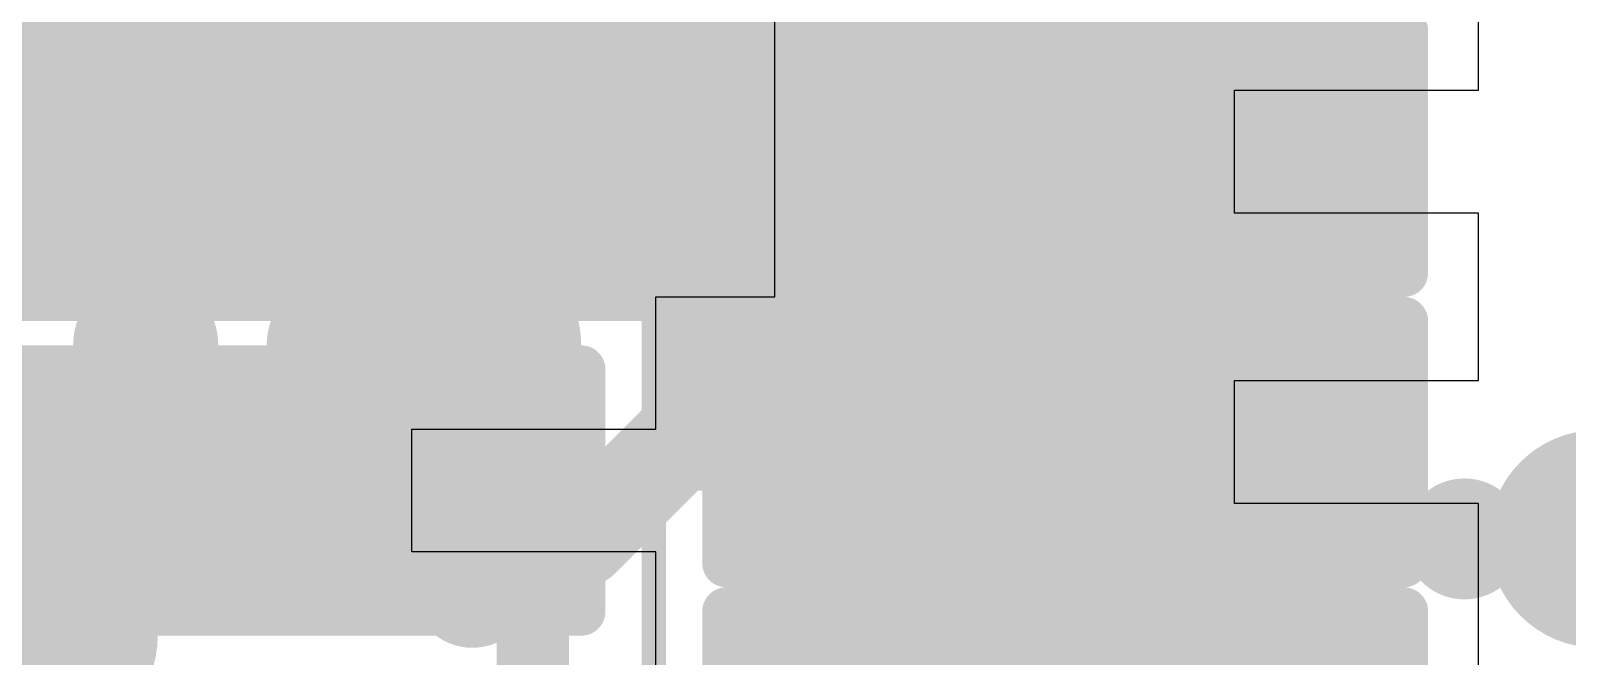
# Model space of a CAD drawing. Header units: millimetres. Extents: x 15 to 120, y 22 to 104.
# Drawn here: x 63.962 to 67.137, y 60.758 to 62.05 of the extents above; entities that cross this region are included whole.
import ezdxf

# ---------------------------------------------------------------- set-up
doc = ezdxf.new("R2010")
doc.units = ezdxf.units.MM
for name, color, linetype in [('BottomLayer', 5, 'Continuous'), ('BottomPaste', 16, 'Continuous'), ('BottomSolder', 6, 'Continuous'), ('Mechanical13', 56, 'Continuous'), ('Mechanical15', 56, 'Continuous'), ('MultiLayer', 9, 'Continuous'), ('TopLayer', 1, 'Continuous'), ('TopOverlay', 2, 'Continuous'), ('TopPaste', 8, 'Continuous'), ('TopSolder', 216, 'Continuous')]:
    doc.layers.add(name, color=color, linetype=linetype)

msp = doc.modelspace()

# ---------------------------------------------------------------- linework, layer by layer
at = {"layer": 'BottomLayer'}
for p, q in [((65.50000107999999, 61.50000146), (65.50000107999999, 62.29999986)), ((65.25400207999999, 61.22699718), (65.25400207999999, 61.50000146)), ((65.25400207999999, 61.50000146), (65.50000107999999, 61.50000146)), ((64.75000258, 60.97299718), (64.75000258, 61.22699718)), ((64.75000258, 61.22699718), (65.25400207999999, 61.22699718)), ((65.25400207999999, 60.97299718), (64.75000258, 60.97299718)), ((65.25400207999999, 60.70000052), (65.25400207999999, 60.97299718))]:
    msp.add_line(p, q, dxfattribs=at)
for points, const_width in [([(65.05000197999999, 61.90000066), (65.05000197999999, 62.8000014)], 0.2999994), ([(63.51500124, 61.34000177999999), (64.07500012, 61.90000066)], 0.1999996), ([(64.07500012, 61.90000066), (64.10000133999999, 61.90000066)], 0.1999996)]:
    msp.add_lwpolyline(points, dxfattribs=dict(at, const_width=const_width))
for points, const_width in [([(64.97500339999999, 61.90000066, 1), (65.12500055999999, 61.90000066, 1)], 0.1499997), ([(64.02500022, 61.90000066, 1), (64.12500002, 61.90000066, 1)], 0.0999998), ([(64.02500022, 61.90000066, 1), (64.12500002, 61.90000066, 1)], 0.0999998), ([(64.05000144, 61.90000066, 1), (64.15000124, 61.90000066, 1)], 0.0999998), ([(64.56250232, 61.09999718, 1), (64.6875008, 61.09999718, 1)], 0.12499848), ([(64.81250182, 61.09999718, 1), (64.9375003, 61.09999718, 1)], 0.12499848)]:
    msp.add_lwpolyline(points, format="xyb", close=True, dxfattribs=dict(at, const_width=const_width))
for points in [[(63.80000193999999, 62.20000005999999), (63.80000193999999, 61.60000126), (64.50000054, 62.20000005999999), (64.50000054, 61.60000126)], [(64.70000268, 62.20000005999999), (64.70000268, 61.60000126), (65.40000128, 62.20000005999999), (65.40000128, 61.60000126)], [(63.80000193999999, 61.24999688), (63.80000193999999, 60.94999747999999), (64.30000093999999, 61.24999688), (64.30000093999999, 60.94999747999999)], [(64.50000308, 61.24999688), (64.50000308, 60.94999747999999), (65.00000208, 61.24999688), (65.00000208, 60.94999747999999)]]:
    msp.add_solid(points, dxfattribs=at)
at = {"layer": 'BottomPaste'}
for points in [[(63.80000193999999, 62.20000005999999), (63.80000193999999, 61.60000126), (64.50000054, 62.20000005999999), (64.50000054, 61.60000126)], [(63.80000193999999, 62.20000005999999), (63.80000193999999, 61.60000126), (64.50000054, 62.20000005999999), (64.50000054, 61.60000126)], [(64.70000268, 62.20000005999999), (64.70000268, 61.60000126), (65.40000128, 62.20000005999999), (65.40000128, 61.60000126)], [(64.70000268, 62.20000005999999), (64.70000268, 61.60000126), (65.40000128, 62.20000005999999), (65.40000128, 61.60000126)], [(63.80000193999999, 61.24999688), (63.80000193999999, 60.94999747999999), (64.30000093999999, 61.24999688), (64.30000093999999, 60.94999747999999)], [(63.80000193999999, 61.24999688), (63.80000193999999, 60.94999747999999), (64.30000093999999, 61.24999688), (64.30000093999999, 60.94999747999999)], [(64.50000308, 61.24999688), (64.50000308, 60.94999747999999), (65.00000208, 61.24999688), (65.00000208, 60.94999747999999)], [(64.50000308, 61.24999688), (64.50000308, 60.94999747999999), (65.00000208, 61.24999688), (65.00000208, 60.94999747999999)]]:
    msp.add_solid(points, dxfattribs=at)
at = {"layer": 'BottomSolder'}
for points in [[(63.75000204, 62.24999996), (63.75000204, 61.55000136), (64.55000043999999, 62.24999996), (64.55000043999999, 61.55000136)], [(63.75000204, 62.24999996), (63.75000204, 61.55000136), (64.55000043999999, 62.24999996), (64.55000043999999, 61.55000136)], [(64.65000278, 62.24999996), (64.65000278, 61.55000136), (65.45000118, 62.24999996), (65.45000118, 61.55000136)], [(64.65000278, 62.24999996), (64.65000278, 61.55000136), (65.45000118, 62.24999996), (65.45000118, 61.55000136)], [(63.75000204, 61.29999677999999), (63.75000204, 60.89999758), (64.35000083999999, 61.29999677999999), (64.35000083999999, 60.89999758)], [(63.75000204, 61.29999677999999), (63.75000204, 60.89999758), (64.35000083999999, 61.29999677999999), (64.35000083999999, 60.89999758)], [(64.45000318, 61.29999677999999), (64.45000318, 60.89999758), (65.05000197999999, 61.29999677999999), (65.05000197999999, 60.89999758)], [(64.45000318, 61.29999677999999), (64.45000318, 60.89999758), (65.05000197999999, 61.29999677999999), (65.05000197999999, 60.89999758)]]:
    msp.add_solid(points, dxfattribs=at)
at = {"layer": 'Mechanical13', "const_width": 0.0999998}
for points in [[(64.99999953999999, 53.00000322), (64.99999953999999, 67.00000315999999)], [(64.05000144, 61.55000136), (64.05000144, 62.25000249999999)], [(65.15000178, 61.55000136), (65.15000178, 62.25000249999999)], [(65.78500432, 61.63500754), (65.78500432, 61.96500941999999)], [(65.78500432, 61.96500941999999), (66.41500305999999, 61.96500941999999)], [(66.41500305999999, 61.63500754), (66.41500305999999, 61.96500941999999)], [(65.78500432, 61.63500754), (66.41500305999999, 61.63500754)], [(64.05000144, 61.55000136), (65.15000178, 61.55000136)], [(65.78500432, 61.03500365999999), (65.78500432, 61.36500554)], [(65.78500432, 61.36500554), (66.41500305999999, 61.36500554)], [(66.41500305999999, 61.03500365999999), (66.41500305999999, 61.36500554)], [(64.08500264, 60.93499624), (64.08500264, 61.26499811999999)], [(64.08500264, 61.26499811999999), (64.71500137999999, 61.26499811999999)], [(64.71500137999999, 60.93499624), (64.71500137999999, 61.26499811999999)], [(65.78500432, 61.03500365999999), (66.41500305999999, 61.03500365999999)], [(64.08500264, 60.93499624), (64.71500137999999, 60.93499624)], [(65.78500432, 60.43500486), (65.78500432, 60.76500674)], [(65.78500432, 60.76500674), (66.41500305999999, 60.76500674)], [(66.41500305999999, 60.43500486), (66.41500305999999, 60.76500674)]]:
    msp.add_lwpolyline(points, dxfattribs=at)
at = {"layer": 'Mechanical13', "const_width": 0.0499999}
for points in [[(65.76000564, 61.96500941999999, 1), (65.810003, 61.96500941999999, 1)], [(65.76000564, 61.96500941999999, 1), (65.810003, 61.96500941999999, 1)], [(66.39000438, 61.96500941999999, 1), (66.44000174, 61.96500941999999, 1)], [(66.39000438, 61.96500941999999, 1), (66.44000174, 61.96500941999999, 1)], [(65.76000564, 61.63500754, 1), (65.810003, 61.63500754, 1)], [(65.76000564, 61.63500754, 1), (65.810003, 61.63500754, 1)], [(66.39000438, 61.63500754, 1), (66.44000174, 61.63500754, 1)], [(66.39000438, 61.63500754, 1), (66.44000174, 61.63500754, 1)], [(64.02500275999999, 61.55000136, 1), (64.07500012, 61.55000136, 1)], [(64.02500275999999, 61.55000136, 1), (64.07500012, 61.55000136, 1)], [(65.1250031, 61.55000136, 1), (65.17500045999999, 61.55000136, 1)], [(65.1250031, 61.55000136, 1), (65.17500045999999, 61.55000136, 1)], [(65.76000564, 61.36500554, 1), (65.810003, 61.36500554, 1)], [(65.76000564, 61.36500554, 1), (65.810003, 61.36500554, 1)], [(66.39000438, 61.36500554, 1), (66.44000174, 61.36500554, 1)], [(66.39000438, 61.36500554, 1), (66.44000174, 61.36500554, 1)], [(64.06000396, 61.26499811999999, 1), (64.11000132, 61.26499811999999, 1)], [(64.06000396, 61.26499811999999, 1), (64.11000132, 61.26499811999999, 1)], [(64.6900027, 61.26499811999999, 1), (64.74000006, 61.26499811999999, 1)], [(64.6900027, 61.26499811999999, 1), (64.74000006, 61.26499811999999, 1)], [(65.76000564, 61.03500365999999, 1), (65.810003, 61.03500365999999, 1)], [(65.76000564, 61.03500365999999, 1), (65.810003, 61.03500365999999, 1)], [(66.39000438, 61.03500365999999, 1), (66.44000174, 61.03500365999999, 1)], [(66.39000438, 61.03500365999999, 1), (66.44000174, 61.03500365999999, 1)], [(64.06000396, 60.93499624, 1), (64.11000132, 60.93499624, 1)], [(64.06000396, 60.93499624, 1), (64.11000132, 60.93499624, 1)], [(64.6900027, 60.93499624, 1), (64.74000006, 60.93499624, 1)], [(64.6900027, 60.93499624, 1), (64.74000006, 60.93499624, 1)], [(65.76000564, 60.76500674, 1), (65.810003, 60.76500674, 1)], [(65.76000564, 60.76500674, 1), (65.810003, 60.76500674, 1)], [(66.39000438, 60.76500674, 1), (66.44000174, 60.76500674, 1)], [(66.39000438, 60.76500674, 1), (66.44000174, 60.76500674, 1)]]:
    msp.add_lwpolyline(points, format="xyb", close=True, dxfattribs=at)
at = {"layer": 'Mechanical15'}
for points, const_width in [([(65.25000158, 52.75000118), (65.25000158, 67.25000265999999)], 0.0499999), ([(65.50000107999999, 61.50000146), (65.50000107999999, 62.3000024)], 0.0999998), ([(64.60000034, 61.55000136), (64.60000034, 62.25000249999999)], 0.0999998), ([(65.40000382, 61.55000897999999), (65.40000382, 62.05000798)], 0.0999998), ([(65.40000382, 62.05000798), (66.80000356, 62.05000798)], 0.0999998), ([(66.80000356, 61.55000897999999), (66.80000356, 62.05000798)], 0.0999998), ([(66.10000242, 61.63500754), (66.10000242, 61.96500941999999)], 0.0999998), ([(64.25000104, 61.90000066), (64.95000218, 61.90000066)], 0.0999998), ([(65.93500402, 61.80000848), (66.26500336, 61.80000848)], 0.0999998), ([(65.40000382, 61.55000897999999), (66.80000356, 61.55000897999999)], 0.0999998), ([(63.70000214, 61.50000146), (65.50000107999999, 61.50000146)], 0.0999998), ([(65.40000382, 60.9500051), (65.40000382, 61.45000409999999)], 0.0999998), ([(65.40000382, 61.45000409999999), (66.80000356, 61.45000409999999)], 0.0999998), ([(66.80000356, 60.9500051), (66.80000356, 61.45000409999999)], 0.0999998), ([(66.10000242, 61.03500365999999), (66.10000242, 61.36500554)], 0.0999998), ([(63.70000214, 61.34999668), (65.10000188, 61.34999668)], 0.0999998), ([(65.10000188, 60.84999767999999), (65.10000188, 61.34999668)], 0.0999998), ([(64.40000074, 60.93499624), (64.40000074, 61.26499811999999)], 0.0999998), ([(65.93500402, 61.2000046), (66.26500336, 61.2000046)], 0.0999998), ([(64.23500234, 61.09999718), (64.56500168, 61.09999718)], 0.0999998), ([(65.40000382, 60.9500051), (66.80000356, 60.9500051)], 0.0999998), ([(63.70000214, 60.84999767999999), (65.10000188, 60.84999767999999)], 0.0999998), ([(65.40000382, 60.3500063), (65.40000382, 60.8500053)], 0.0999998), ([(65.40000382, 60.8500053), (66.80000356, 60.8500053)], 0.0999998), ([(66.80000356, 60.3500063), (66.80000356, 60.8500053)], 0.0999998), ([(66.10000242, 60.43500486), (66.10000242, 60.76500674)], 0.0999998)]:
    msp.add_lwpolyline(points, dxfattribs=dict(at, const_width=const_width))
at = {"layer": 'Mechanical15', "const_width": 0.0499999}
for points in [[(65.37500514, 62.05000798, 1), (65.42500249999999, 62.05000798, 1)], [(65.37500514, 62.05000798, 1), (65.42500249999999, 62.05000798, 1)], [(66.77500488, 62.05000798, 1), (66.82500223999999, 62.05000798, 1)], [(66.77500488, 62.05000798, 1), (66.82500223999999, 62.05000798, 1)], [(66.07500374, 61.96500941999999, 1), (66.12500109999999, 61.96500941999999, 1)], [(64.22500235999999, 61.90000066, 1), (64.27499972, 61.90000066, 1)], [(64.9250035, 61.90000066, 1), (64.97500086, 61.90000066, 1)], [(65.91000534, 61.80000848, 1), (65.96000269999999, 61.80000848, 1)], [(66.24000468, 61.80000848, 1), (66.29000203999999, 61.80000848, 1)], [(66.07500374, 61.63500754, 1), (66.12500109999999, 61.63500754, 1)], [(64.57500166, 61.55000136, 1), (64.62499901999999, 61.55000136, 1)], [(65.37500514, 61.55000897999999, 1), (65.42500249999999, 61.55000897999999, 1)], [(65.37500514, 61.55000897999999, 1), (65.42500249999999, 61.55000897999999, 1)], [(66.77500488, 61.55000897999999, 1), (66.82500223999999, 61.55000897999999, 1)], [(66.77500488, 61.55000897999999, 1), (66.82500223999999, 61.55000897999999, 1)], [(65.4750024, 61.50000146, 1), (65.52499976, 61.50000146, 1)], [(65.4750024, 61.50000146, 1), (65.52499976, 61.50000146, 1)], [(65.37500514, 61.45000409999999, 1), (65.42500249999999, 61.45000409999999, 1)], [(65.37500514, 61.45000409999999, 1), (65.42500249999999, 61.45000409999999, 1)], [(66.77500488, 61.45000409999999, 1), (66.82500223999999, 61.45000409999999, 1)], [(66.77500488, 61.45000409999999, 1), (66.82500223999999, 61.45000409999999, 1)], [(66.07500374, 61.36500554, 1), (66.12500109999999, 61.36500554, 1)], [(65.0750032, 61.34999668, 1), (65.12500055999999, 61.34999668, 1)], [(65.0750032, 61.34999668, 1), (65.12500055999999, 61.34999668, 1)], [(64.37500206, 61.26499811999999, 1), (64.42499941999999, 61.26499811999999, 1)], [(65.91000534, 61.2000046, 1), (65.96000269999999, 61.2000046, 1)], [(66.24000468, 61.2000046, 1), (66.29000203999999, 61.2000046, 1)], [(64.21000366, 61.09999718, 1), (64.26000101999999, 61.09999718, 1)], [(64.540003, 61.09999718, 1), (64.59000035999999, 61.09999718, 1)], [(66.07500374, 61.03500365999999, 1), (66.12500109999999, 61.03500365999999, 1)], [(65.37500514, 60.9500051, 1), (65.42500249999999, 60.9500051, 1)], [(65.37500514, 60.9500051, 1), (65.42500249999999, 60.9500051, 1)], [(66.77500488, 60.9500051, 1), (66.82500223999999, 60.9500051, 1)], [(66.77500488, 60.9500051, 1), (66.82500223999999, 60.9500051, 1)], [(64.37500206, 60.93499624, 1), (64.42499941999999, 60.93499624, 1)], [(65.0750032, 60.84999767999999, 1), (65.12500055999999, 60.84999767999999, 1)], [(65.0750032, 60.84999767999999, 1), (65.12500055999999, 60.84999767999999, 1)], [(65.37500514, 60.8500053, 1), (65.42500249999999, 60.8500053, 1)], [(65.37500514, 60.8500053, 1), (65.42500249999999, 60.8500053, 1)], [(66.77500488, 60.8500053, 1), (66.82500223999999, 60.8500053, 1)], [(66.77500488, 60.8500053, 1), (66.82500223999999, 60.8500053, 1)], [(66.07500374, 60.76500674, 1), (66.12500109999999, 60.76500674, 1)]]:
    msp.add_lwpolyline(points, format="xyb", close=True, dxfattribs=at)
at = {"layer": 'MultiLayer'}
for points, const_width in [([(64.36250272, 61.85000075999999, 1), (64.587501, 61.85000075999999, 1)], 0.22499828), ([(66.06250186, 61.85000075999999, 1), (66.28750013999999, 61.85000075999999, 1)], 0.22499828), ([(66.38750248, 61.85000075999999, 1), (66.51250096, 61.85000075999999, 1)], 0.12499848), ([(64.13750189999999, 61.80000339999999, 1), (64.26250037999999, 61.80000339999999, 1)], 0.12499848), ([(64.5375011, 61.80000086, 1), (64.66249958, 61.80000086, 1)], 0.12499848), ([(65.73749362, 61.80000848, 1), (65.8624921, 61.80000848, 1)], 0.12499848), ([(66.26249892, 61.80000086, 1), (66.3874974, 61.80000086, 1)], 0.12499848), ([(66.51250096, 61.80000086, 1), (66.63749944, 61.80000086, 1)], 0.12499848), ([(64.76250191999999, 61.40000165999999, 1), (64.9875002, 61.40000165999999, 1)], 0.22499828), ([(65.36250072, 61.37500043999999, 1), (65.587499, 61.37500043999999, 1)], 0.22499828), ([(64.13750189999999, 61.40000165999999, 1), (64.26250037999999, 61.40000165999999, 1)], 0.12499848), ([(64.5375011, 61.40000165999999, 1), (64.66249958, 61.40000165999999, 1)], 0.12499848), ([(65.63750144, 61.20000206, 1), (65.76249992, 61.20000206, 1)], 0.12499848), ([(65.63750144, 61.20000206, 1), (65.76249992, 61.20000206, 1)], 0.12499848), ([(66.26250146, 61.20000206, 1), (66.38749994, 61.20000206, 1)], 0.12499848), ([(66.51250096, 61.20000206, 1), (66.63749944, 61.20000206, 1)], 0.12499848), ([(64.56250232, 61.09999718, 1), (64.6875008, 61.09999718, 1)], 0.12499848), ([(64.81250182, 61.09999718, 1), (64.9375003, 61.09999718, 1)], 0.12499848), ([(67.08750108, 60.99999991999999, 1), (67.31249935999999, 60.99999991999999, 1)], 0.22499828), ([(64.13750189999999, 61.00000246, 1), (64.26250037999999, 61.00000246, 1)], 0.12499848), ([(66.8625028, 60.99999991999999, 1), (66.98750127999999, 60.99999991999999, 1)], 0.12499848), ([(63.8875024, 60.80000032, 1), (64.11250068, 60.80000032, 1)], 0.22499828), ([(64.81250182, 60.90000011999999, 1), (64.9375003, 60.90000011999999, 1)], 0.12499848)]:
    msp.add_lwpolyline(points, format="xyb", close=True, dxfattribs=dict(at, const_width=const_width))
at = {"layer": 'TopLayer'}
for p, q in [((66.95400375999999, 61.99600758), (66.95400375999999, 62.27300727999999)), ((66.95400375999999, 61.92700848), (66.95400375999999, 61.99600758)), ((66.45000426, 61.67300848), (66.45000426, 61.92700848)), ((66.45000426, 61.92700848), (66.95400375999999, 61.92700848)), ((66.95400375999999, 61.67300848), (66.45000426, 61.67300848)), ((66.95400375999999, 61.39600878), (66.95400375999999, 61.67300848)), ((66.95400375999999, 61.3270046), (66.95400375999999, 61.39600878)), ((66.45000426, 61.0730046), (66.45000426, 61.3270046)), ((66.45000426, 61.3270046), (66.95400375999999, 61.3270046)), ((66.95400375999999, 61.0730046), (66.45000426, 61.0730046)), ((66.95400375999999, 60.7960049), (66.95400375999999, 61.0730046)), ((66.95400375999999, 60.63365572), (66.95400375999999, 60.7960049))]:
    msp.add_line(p, q, dxfattribs=at)
at = {"layer": 'TopLayer', "const_width": 0.1999996}
for points in [[(66.45000172, 61.2000046), (66.45000172, 63.000001)], [(64.60000034, 61.80000339999999), (65.75000312, 61.80000339999999)], [(65.75000312, 61.80000848), (65.79999286, 61.80000848)], [(65.10000188, 61.00000246), (65.30000147999999, 61.20000206)], [(65.30000147999999, 61.20000206), (65.70000068, 61.20000206)], [(65.70000068, 61.20000206), (65.75000057999999, 61.20000206)], [(65.75000057999999, 61.20000206), (65.75000312, 61.2000046)], [(65.75000057999999, 61.20000206), (65.75000312, 61.20000206)], [(66.45000172, 60.00001461999999), (66.45000172, 61.2000046)], [(64.60000034, 61.00000246), (65.10000188, 61.00000246)]]:
    msp.add_lwpolyline(points, dxfattribs=at)
at = {"layer": 'TopLayer'}
for points, const_width in [([(64.12500256, 61.80000339999999, 1), (64.27499972, 61.80000339999999, 1)], 0.1499997), ([(64.52500176, 61.80000339999999, 1), (64.67499892, 61.80000339999999, 1)], 0.1499997), ([(64.13750189999999, 61.80000339999999, 1), (64.26250037999999, 61.80000339999999, 1)], 0.12499848), ([(65.73749362, 61.80000848, 1), (65.8624921, 61.80000848, 1)], 0.12499848), ([(66.26249892, 61.80000086, 1), (66.3874974, 61.80000086, 1)], 0.12499848), ([(66.51250096, 61.80000086, 1), (66.63749944, 61.80000086, 1)], 0.12499848), ([(64.55000043999999, 61.80000339999999, 1), (64.65000024, 61.80000339999999, 1)], 0.0999998), ([(65.70000322, 61.80000848, 1), (65.80000301999999, 61.80000848, 1)], 0.0999998), ([(65.70000322, 61.80000339999999, 1), (65.80000301999999, 61.80000339999999, 1)], 0.0999998), ([(65.74999296, 61.80000848, 1), (65.84999275999999, 61.80000848, 1)], 0.0999998), ([(64.12500256, 61.40000165999999, 1), (64.27499972, 61.40000165999999, 1)], 0.1499997), ([(64.52500176, 61.40000165999999, 1), (64.67499892, 61.40000165999999, 1)], 0.1499997), ([(64.13750189999999, 61.40000165999999, 1), (64.26250037999999, 61.40000165999999, 1)], 0.12499848), ([(64.5375011, 61.40000165999999, 1), (64.66249958, 61.40000165999999, 1)], 0.12499848), ([(65.63750144, 61.20000206, 1), (65.76249992, 61.20000206, 1)], 0.12499848), ([(66.26250146, 61.20000206, 1), (66.38749994, 61.20000206, 1)], 0.12499848), ([(66.51250096, 61.20000206, 1), (66.63749944, 61.20000206, 1)], 0.12499848), ([(65.25000158, 61.20000206, 1), (65.35000138, 61.20000206, 1)], 0.0999998), ([(65.25000158, 61.20000206, 1), (65.35000138, 61.20000206, 1)], 0.0999998), ([(65.65000078, 61.20000206, 1), (65.75000057999999, 61.20000206, 1)], 0.0999998), ([(65.65000078, 61.20000206, 1), (65.75000057999999, 61.20000206, 1)], 0.0999998), ([(65.70000068, 61.20000206, 1), (65.80000048, 61.20000206, 1)], 0.0999998), ([(65.70000068, 61.20000206, 1), (65.80000048, 61.20000206, 1)], 0.0999998), ([(65.70000068, 61.20000206, 1), (65.80000048, 61.20000206, 1)], 0.0999998), ([(65.70000322, 61.2000046, 1), (65.80000301999999, 61.2000046, 1)], 0.0999998), ([(65.70000322, 61.20000206, 1), (65.80000301999999, 61.20000206, 1)], 0.0999998), ([(66.40000182, 61.2000046, 1), (66.50000161999999, 61.2000046, 1)], 0.0999998), ([(66.40000182, 61.2000046, 1), (66.50000161999999, 61.2000046, 1)], 0.0999998), ([(64.12500256, 61.00000246, 1), (64.27499972, 61.00000246, 1)], 0.1499997), ([(64.13750189999999, 61.00000246, 1), (64.26250037999999, 61.00000246, 1)], 0.12499848), ([(64.52500176, 61.00000246, 1), (64.67499892, 61.00000246, 1)], 0.1499997), ([(64.55000043999999, 61.00000246, 1), (64.65000024, 61.00000246, 1)], 0.0999998), ([(65.05000197999999, 61.00000246, 1), (65.15000178, 61.00000246, 1)], 0.0999998), ([(65.05000197999999, 61.00000246, 1), (65.15000178, 61.00000246, 1)], 0.0999998)]:
    msp.add_lwpolyline(points, format="xyb", close=True, dxfattribs=dict(at, const_width=const_width))
for points in [[(66.00000261999999, 61.65000877999999), (66.00000261999999, 61.95000818), (65.50000362, 61.65000877999999), (65.50000362, 61.95000818)], [(66.70000376, 61.65000877999999), (66.70000376, 61.95000818), (66.20000476, 61.65000877999999), (66.20000476, 61.95000818)], [(66.00000261999999, 61.0500049), (66.00000261999999, 61.35000429999999), (65.50000362, 61.0500049), (65.50000362, 61.35000429999999)], [(66.70000376, 61.0500049), (66.70000376, 61.35000429999999), (66.20000476, 61.0500049), (66.20000476, 61.35000429999999)]]:
    msp.add_solid(points, dxfattribs=at)
at = {"layer": 'TopOverlay', "const_width": 0.1499997}
msp.add_lwpolyline([(65.00000208, 53.30000516), (65.00000208, 67.00000315999999)], dxfattribs=at)
at = {"layer": 'TopPaste', "const_width": 0.1499997}
for points in [[(64.12500256, 61.80000339999999, 1), (64.27499972, 61.80000339999999, 1)], [(64.12500256, 61.80000339999999, 1), (64.27499972, 61.80000339999999, 1)], [(64.52500176, 61.80000339999999, 1), (64.67499892, 61.80000339999999, 1)], [(64.52500176, 61.80000339999999, 1), (64.67499892, 61.80000339999999, 1)], [(64.12500256, 61.40000165999999, 1), (64.27499972, 61.40000165999999, 1)], [(64.12500256, 61.40000165999999, 1), (64.27499972, 61.40000165999999, 1)], [(64.52500176, 61.40000165999999, 1), (64.67499892, 61.40000165999999, 1)], [(64.52500176, 61.40000165999999, 1), (64.67499892, 61.40000165999999, 1)], [(64.12500256, 61.00000246, 1), (64.27499972, 61.00000246, 1)], [(64.12500256, 61.00000246, 1), (64.27499972, 61.00000246, 1)], [(64.52500176, 61.00000246, 1), (64.67499892, 61.00000246, 1)], [(64.52500176, 61.00000246, 1), (64.67499892, 61.00000246, 1)]]:
    msp.add_lwpolyline(points, format="xyb", close=True, dxfattribs=at)
at = {"layer": 'TopPaste'}
for points in [[(66.00000261999999, 61.65000877999999), (66.00000261999999, 61.95000818), (65.50000362, 61.65000877999999), (65.50000362, 61.95000818)], [(66.00000261999999, 61.65000877999999), (66.00000261999999, 61.95000818), (65.50000362, 61.65000877999999), (65.50000362, 61.95000818)], [(66.70000376, 61.65000877999999), (66.70000376, 61.95000818), (66.20000476, 61.65000877999999), (66.20000476, 61.95000818)], [(66.70000376, 61.65000877999999), (66.70000376, 61.95000818), (66.20000476, 61.65000877999999), (66.20000476, 61.95000818)], [(66.00000261999999, 61.0500049), (66.00000261999999, 61.35000429999999), (65.50000362, 61.0500049), (65.50000362, 61.35000429999999)], [(66.00000261999999, 61.0500049), (66.00000261999999, 61.35000429999999), (65.50000362, 61.0500049), (65.50000362, 61.35000429999999)], [(66.70000376, 61.0500049), (66.70000376, 61.35000429999999), (66.20000476, 61.0500049), (66.20000476, 61.35000429999999)], [(66.70000376, 61.0500049), (66.70000376, 61.35000429999999), (66.20000476, 61.0500049), (66.20000476, 61.35000429999999)]]:
    msp.add_solid(points, dxfattribs=at)
at = {"layer": 'TopSolder', "const_width": 0.10999978}
for points in [[(64.14500251999999, 61.80000339999999, 1), (64.25499975999999, 61.80000339999999, 1)], [(64.14500251999999, 61.80000339999999, 1), (64.25499975999999, 61.80000339999999, 1)], [(64.54500172, 61.80000339999999, 1), (64.65499896, 61.80000339999999, 1)], [(64.54500172, 61.80000339999999, 1), (64.65499896, 61.80000339999999, 1)], [(64.14500251999999, 61.40000165999999, 1), (64.25499975999999, 61.40000165999999, 1)], [(64.14500251999999, 61.40000165999999, 1), (64.25499975999999, 61.40000165999999, 1)], [(64.54500172, 61.40000165999999, 1), (64.65499896, 61.40000165999999, 1)], [(64.54500172, 61.40000165999999, 1), (64.65499896, 61.40000165999999, 1)], [(64.14500251999999, 61.00000246, 1), (64.25499975999999, 61.00000246, 1)], [(64.14500251999999, 61.00000246, 1), (64.25499975999999, 61.00000246, 1)], [(64.54500172, 61.00000246, 1), (64.65499896, 61.00000246, 1)], [(64.54500172, 61.00000246, 1), (64.65499896, 61.00000246, 1)]]:
    msp.add_lwpolyline(points, format="xyb", close=True, dxfattribs=at)
at = {"layer": 'TopSolder'}
for points in [[(66.05000251999999, 61.60000888), (66.05000251999999, 62.00000807999999), (65.45000372, 61.60000888), (65.45000372, 62.00000807999999)], [(66.05000251999999, 61.60000888), (66.05000251999999, 62.00000807999999), (65.45000372, 61.60000888), (65.45000372, 62.00000807999999)], [(66.75000365999999, 61.60000888), (66.75000365999999, 62.00000807999999), (66.15000486, 61.60000888), (66.15000486, 62.00000807999999)], [(66.75000365999999, 61.60000888), (66.75000365999999, 62.00000807999999), (66.15000486, 61.60000888), (66.15000486, 62.00000807999999)], [(66.05000251999999, 61.00000499999999), (66.05000251999999, 61.4000042), (65.45000372, 61.00000499999999), (65.45000372, 61.4000042)], [(66.05000251999999, 61.00000499999999), (66.05000251999999, 61.4000042), (65.45000372, 61.00000499999999), (65.45000372, 61.4000042)], [(66.75000365999999, 61.00000499999999), (66.75000365999999, 61.4000042), (66.15000486, 61.00000499999999), (66.15000486, 61.4000042)], [(66.75000365999999, 61.00000499999999), (66.75000365999999, 61.4000042), (66.15000486, 61.00000499999999), (66.15000486, 61.4000042)], [(66.05000251999999, 60.4000062), (66.05000251999999, 60.8000054), (65.45000372, 60.4000062), (65.45000372, 60.8000054)], [(66.05000251999999, 60.4000062), (66.05000251999999, 60.8000054), (65.45000372, 60.4000062), (65.45000372, 60.8000054)], [(66.75000365999999, 60.4000062), (66.75000365999999, 60.8000054), (66.15000486, 60.4000062), (66.15000486, 60.8000054)], [(66.75000365999999, 60.4000062), (66.75000365999999, 60.8000054), (66.15000486, 60.4000062), (66.15000486, 60.8000054)]]:
    msp.add_solid(points, dxfattribs=at)

doc.saveas('drawing.dxf')
